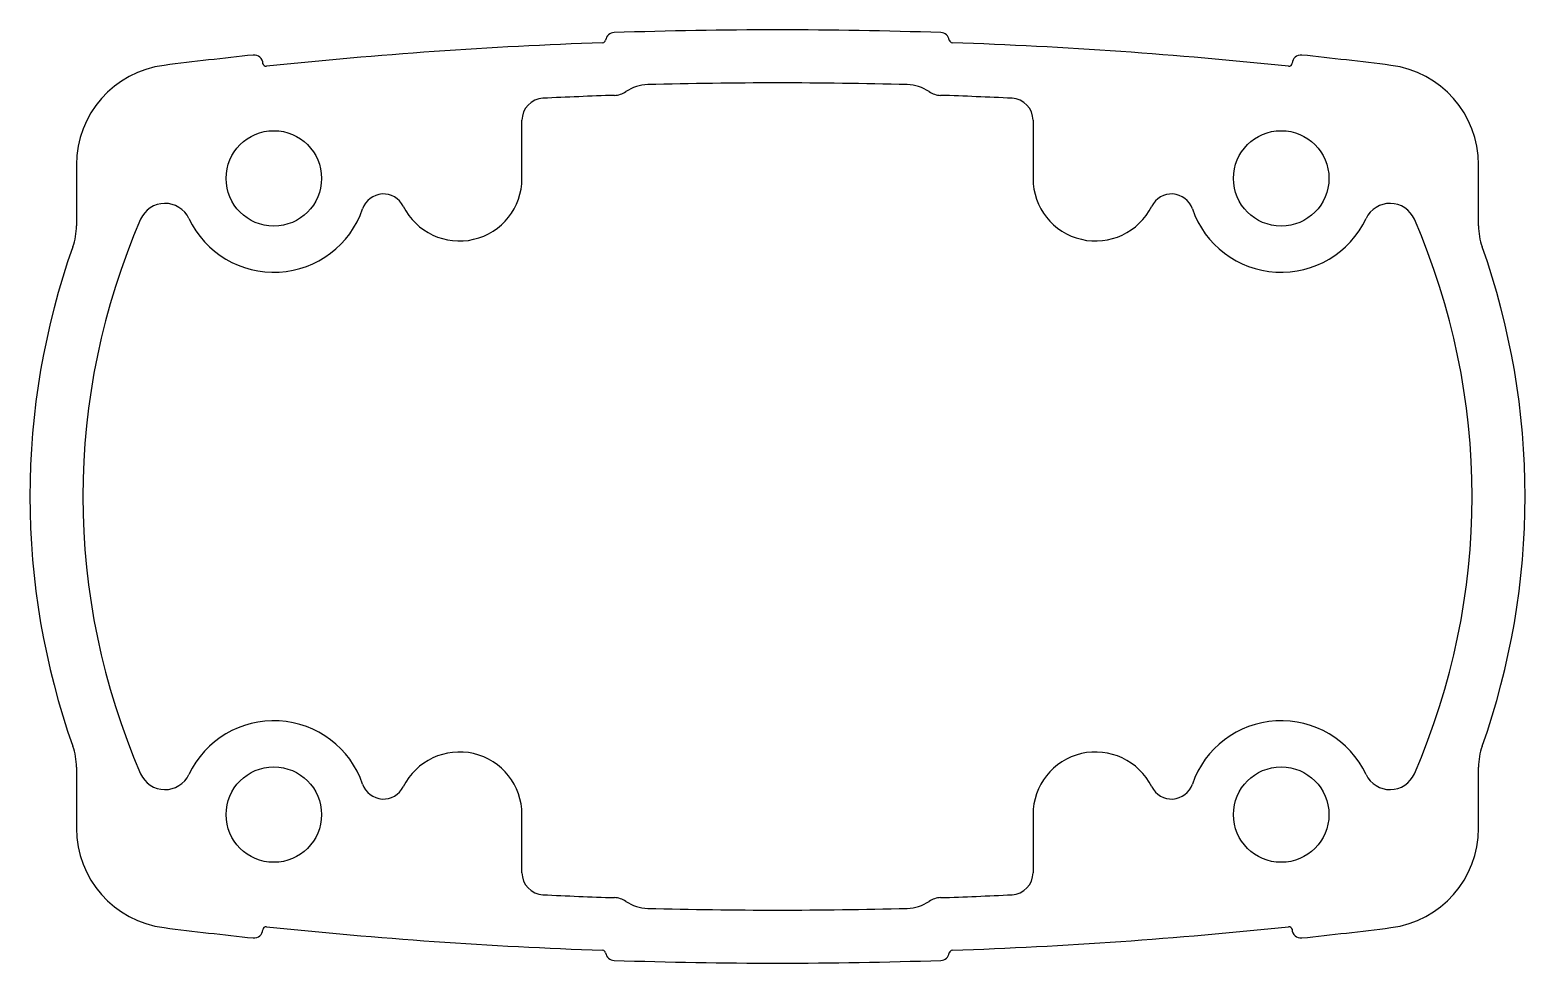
# Model space of a CAD drawing. Extents: x 2723.5 to 2808.1, y 1502.3 to 1555.1.
import ezdxf

# ---------------------------------------------------------------- set-up
doc = ezdxf.new("R2010")
doc.units = 0
doc.layers.get('0').update_dxf_attribs({"linetype": 'CONTINUOUS'})

msp = doc.modelspace()

# ---------------------------------------------------------------- linework, layer by layer
for p, q in [((2736.674, 1553.198), (2736.673, 1553.181)), ((2751.332, 1546.693), (2751.332, 1549.978)), ((2780.249, 1549.978), (2780.249, 1546.693)), ((2726.124, 1547.466), (2726.124, 1544.006)), ((2805.457, 1544.006), (2805.457, 1547.466)), ((2726.124, 1513.379), (2726.124, 1509.919)), ((2805.457, 1509.919), (2805.457, 1513.379)), ((2751.332, 1507.407), (2751.332, 1510.693)), ((2780.249, 1510.693), (2780.249, 1507.407)), ((2794.907, 1504.187), (2794.908, 1504.204))]:
    msp.add_line(p, q)
for centre in [(2737.291, 1546.693), (2794.291, 1546.693), (2737.291, 1510.693), (2794.291, 1510.693)]:
    msp.add_circle(centre, 2.7)
for centre, radius, start, end in [((2765.791, 1276.172), 278.923, 88.10052, 91.89966), ((2765.791, 1276.172), 278.375, 92.03649, 95.9635), ((2755.892, 1554.548), 0.177, 271.92974, 351.00629), ((2756.561, 1554.442), 0.5, 91.89966, 171.00629), ((2775.019, 1554.442), 0.5, 8.99352, 88.10052), ((2775.688, 1554.548), 0.177, 188.99352, 268.3655), ((2765.791, 1276.172), 278.375, 84.0365, 87.96351), ((2765.791, 1276.172), 279.083, 96.10198, 97.14336), ((2736.177, 1553.181), 0.496, 0.04963, 96.10198), ((2795.403, 1553.181), 0.496, 83.80542, 176.98587), ((2765.791, 1276.172), 279.083, 82.85664, 83.89805), ((2731.791, 1547.466), 5.667, 97.14336, 180), ((2736.85, 1553.216), 0.177, 185.99924, 276.07557), ((2794.731, 1553.216), 0.177, 263.92443, 356.98013), ((2799.791, 1547.466), 5.667, 360, 82.85664), ((2756.519, 1552.641), 1.25, 271.92067, 303.94712), ((2758.507, 1549.688), 2.31, 91.52533, 123.94712), ((2765.791, 1276.172), 275.923, 88.47467, 91.52533), ((2773.074, 1549.688), 2.31, 56.05288, 88.47467), ((2775.062, 1552.641), 1.25, 236.05288, 268.07933), ((2752.582, 1549.978), 1.25, 92.76179, 180), ((2765.791, 1276.172), 275.375, 91.92067, 92.76179), ((2765.791, 1276.172), 275.375, 87.23821, 88.07933), ((2778.999, 1549.978), 1.25, 0, 87.23821), ((2747.791, 1546.693), 3.542, 206.38377, 360), ((2783.791, 1546.693), 3.542, 180, 333.61623), ((2743.498, 1544.563), 1.25, 26.38377, 161.06659), ((2788.083, 1544.563), 1.25, 18.93341, 153.61623), ((2731.132, 1543.78), 1.5, 25.31141, 156.47573), ((2737.291, 1546.693), 5.312, 205.31141, 341.06659), ((2794.291, 1546.693), 5.313, 198.93341, 334.68859), ((2800.449, 1543.78), 1.5, 23.52427, 154.68859), ((2722.584, 1544.006), 3.54, 340.48496, 360), ((2765.791, 1528.693), 39.3, 156.47573, 203.52427), ((2765.791, 1528.693), 39.3, 336.47573, 23.52427), ((2808.997, 1544.006), 3.54, 180, 199.51504), ((2765.791, 1528.693), 42.3, 160.48496, 199.51504), ((2765.791, 1528.693), 42.3, 340.48496, 19.51504), ((2737.291, 1510.693), 5.313, 18.93341, 154.68859), ((2794.291, 1510.693), 5.313, 25.31141, 161.06659), ((2722.584, 1513.379), 3.54, 0, 19.51504), ((2808.997, 1513.379), 3.54, 160.48496, 180), ((2747.791, 1510.693), 3.542, 0, 153.61623), ((2783.791, 1510.693), 3.542, 26.38377, 180), ((2731.132, 1513.605), 1.5, 203.52427, 334.68859), ((2800.449, 1513.605), 1.5, 205.31141, 336.47573), ((2743.498, 1512.822), 1.25, 198.93341, 333.61623), ((2788.083, 1512.822), 1.25, 206.38377, 341.06659), ((2731.791, 1509.919), 5.667, 180, 262.85664), ((2799.791, 1509.919), 5.667, 277.14336, 360), ((2752.582, 1507.407), 1.25, 180, 267.23821), ((2778.999, 1507.407), 1.25, 272.76179, 360), ((2765.791, 1781.213), 275.375, 267.23821, 268.07933), ((2756.519, 1504.744), 1.25, 56.05288, 88.07933), ((2775.062, 1504.744), 1.25, 91.92067, 123.94712), ((2765.791, 1781.213), 275.375, 271.92067, 272.76179), ((2758.507, 1507.697), 2.31, 236.05288, 268.47467), ((2765.791, 1781.213), 275.923, 268.47467, 271.52533), ((2773.074, 1507.697), 2.31, 271.52533, 303.94712), ((2765.791, 1781.213), 279.083, 262.85664, 263.89805), ((2736.85, 1504.169), 0.177, 83.92443, 176.98013), ((2765.791, 1781.213), 278.375, 264.0365, 267.96351), ((2765.791, 1781.213), 278.375, 272.03649, 275.9635), ((2794.731, 1504.169), 0.177, 5.99924, 96.07557), ((2795.404, 1504.204), 0.496, 180.04963, 276.10198), ((2765.791, 1781.213), 279.083, 276.10198, 277.14336), ((2736.178, 1504.204), 0.496, 263.80542, 356.98587), ((2755.892, 1502.837), 0.177, 8.99371, 88.07026), ((2756.561, 1502.943), 0.5, 188.99371, 268.10034), ((2775.019, 1502.943), 0.5, 271.89948, 351.00648), ((2775.688, 1502.837), 0.177, 91.63451, 171.00648), ((2765.791, 1781.213), 278.923, 268.10034, 271.89948)]:
    msp.add_arc(centre, radius, start, end)

doc.saveas('drawing.dxf')
